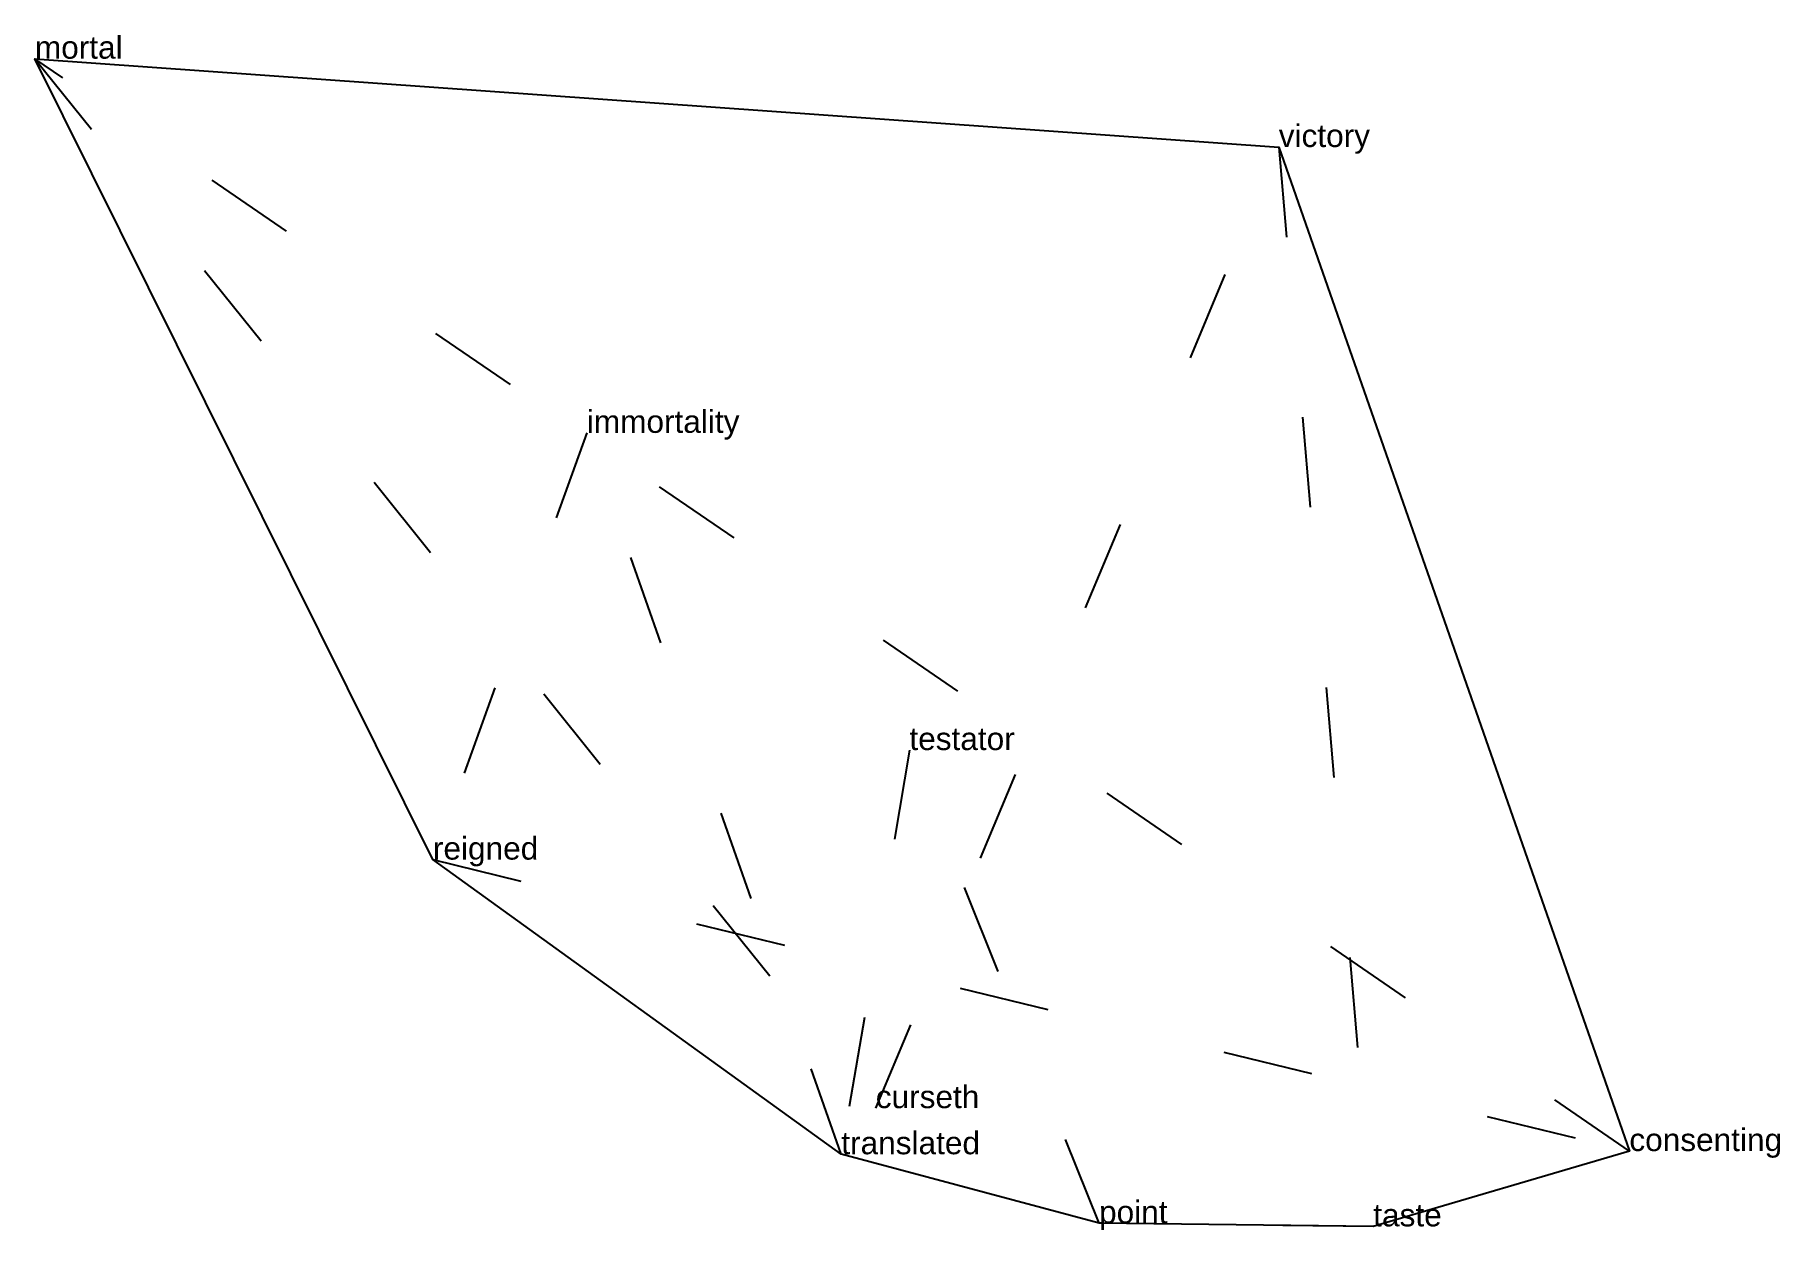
# Model space of a CAD drawing. Extents: x -0.28 to 1.65, y -0.31 to 1.02.
import ezdxf

# ---------------------------------------------------------------- set-up
doc = ezdxf.new("R2010")
doc.units = 0
doc.linetypes.add('DOT', pattern=[0.2, 0, -0.2])
doc.layers.add('TEXT', color=1, linetype='CONTINUOUS')
doc.styles.get("Standard").update_dxf_attribs({"font": 'arial.ttf'})

msp = doc.modelspace()

# ---------------------------------------------------------------- linework, layer by layer
at = {"layer": 'INTERNAL', "linetype": 'DOT'}
msp.add_polyline3d([(1.2006, -0.3009, 0), (0.8974, -0.2975, 0), (0.6877, 0.226, 0), (0.6124, -0.2211, 0), (0.331, 0.5769, 0), (0.1608, 0.1048, 0), (1.4838, -0.2176, 0), (-0.2793, 0.9908, 0), (0.6505, -0.1701, 0), (1.0961, 0.8931, 0), (1.2006, -0.3009, 0)], close=True, dxfattribs=at)
at = {"layer": 'OUTLINE', "linetype": 'CONTINUOUS'}
msp.add_polyline3d([(1.2006, -0.3009, 0), (0.8974, -0.2975, 0), (0.6124, -0.2211, 0), (0.1608, 0.1048, 0), (-0.2793, 0.9908, 0), (1.0961, 0.8931, 0), (1.4838, -0.2176, 0), (1.2006, -0.3009, 0)], close=True, dxfattribs=at)

# ---------------------------------------------------------------- texts
at = {"layer": 'TEXT'}
for s, p in [('mortal', (-0.2793, 0.9908)), ('victory', (1.0961, 0.8931)), ('immortality', (0.331, 0.5769)), ('testator', (0.6877, 0.226)), ('reigned', (0.1608, 0.1048)), ('curseth', (0.6505, -0.1701)), ('consenting', (1.4838, -0.2176)), ('translated', (0.6124, -0.2211)), ('point', (0.8974, -0.2975)), ('taste', (1.2006, -0.3009))]:
    msp.add_text(s, height=0.025, dxfattribs=at).set_placement(p)

doc.saveas('drawing.dxf')
